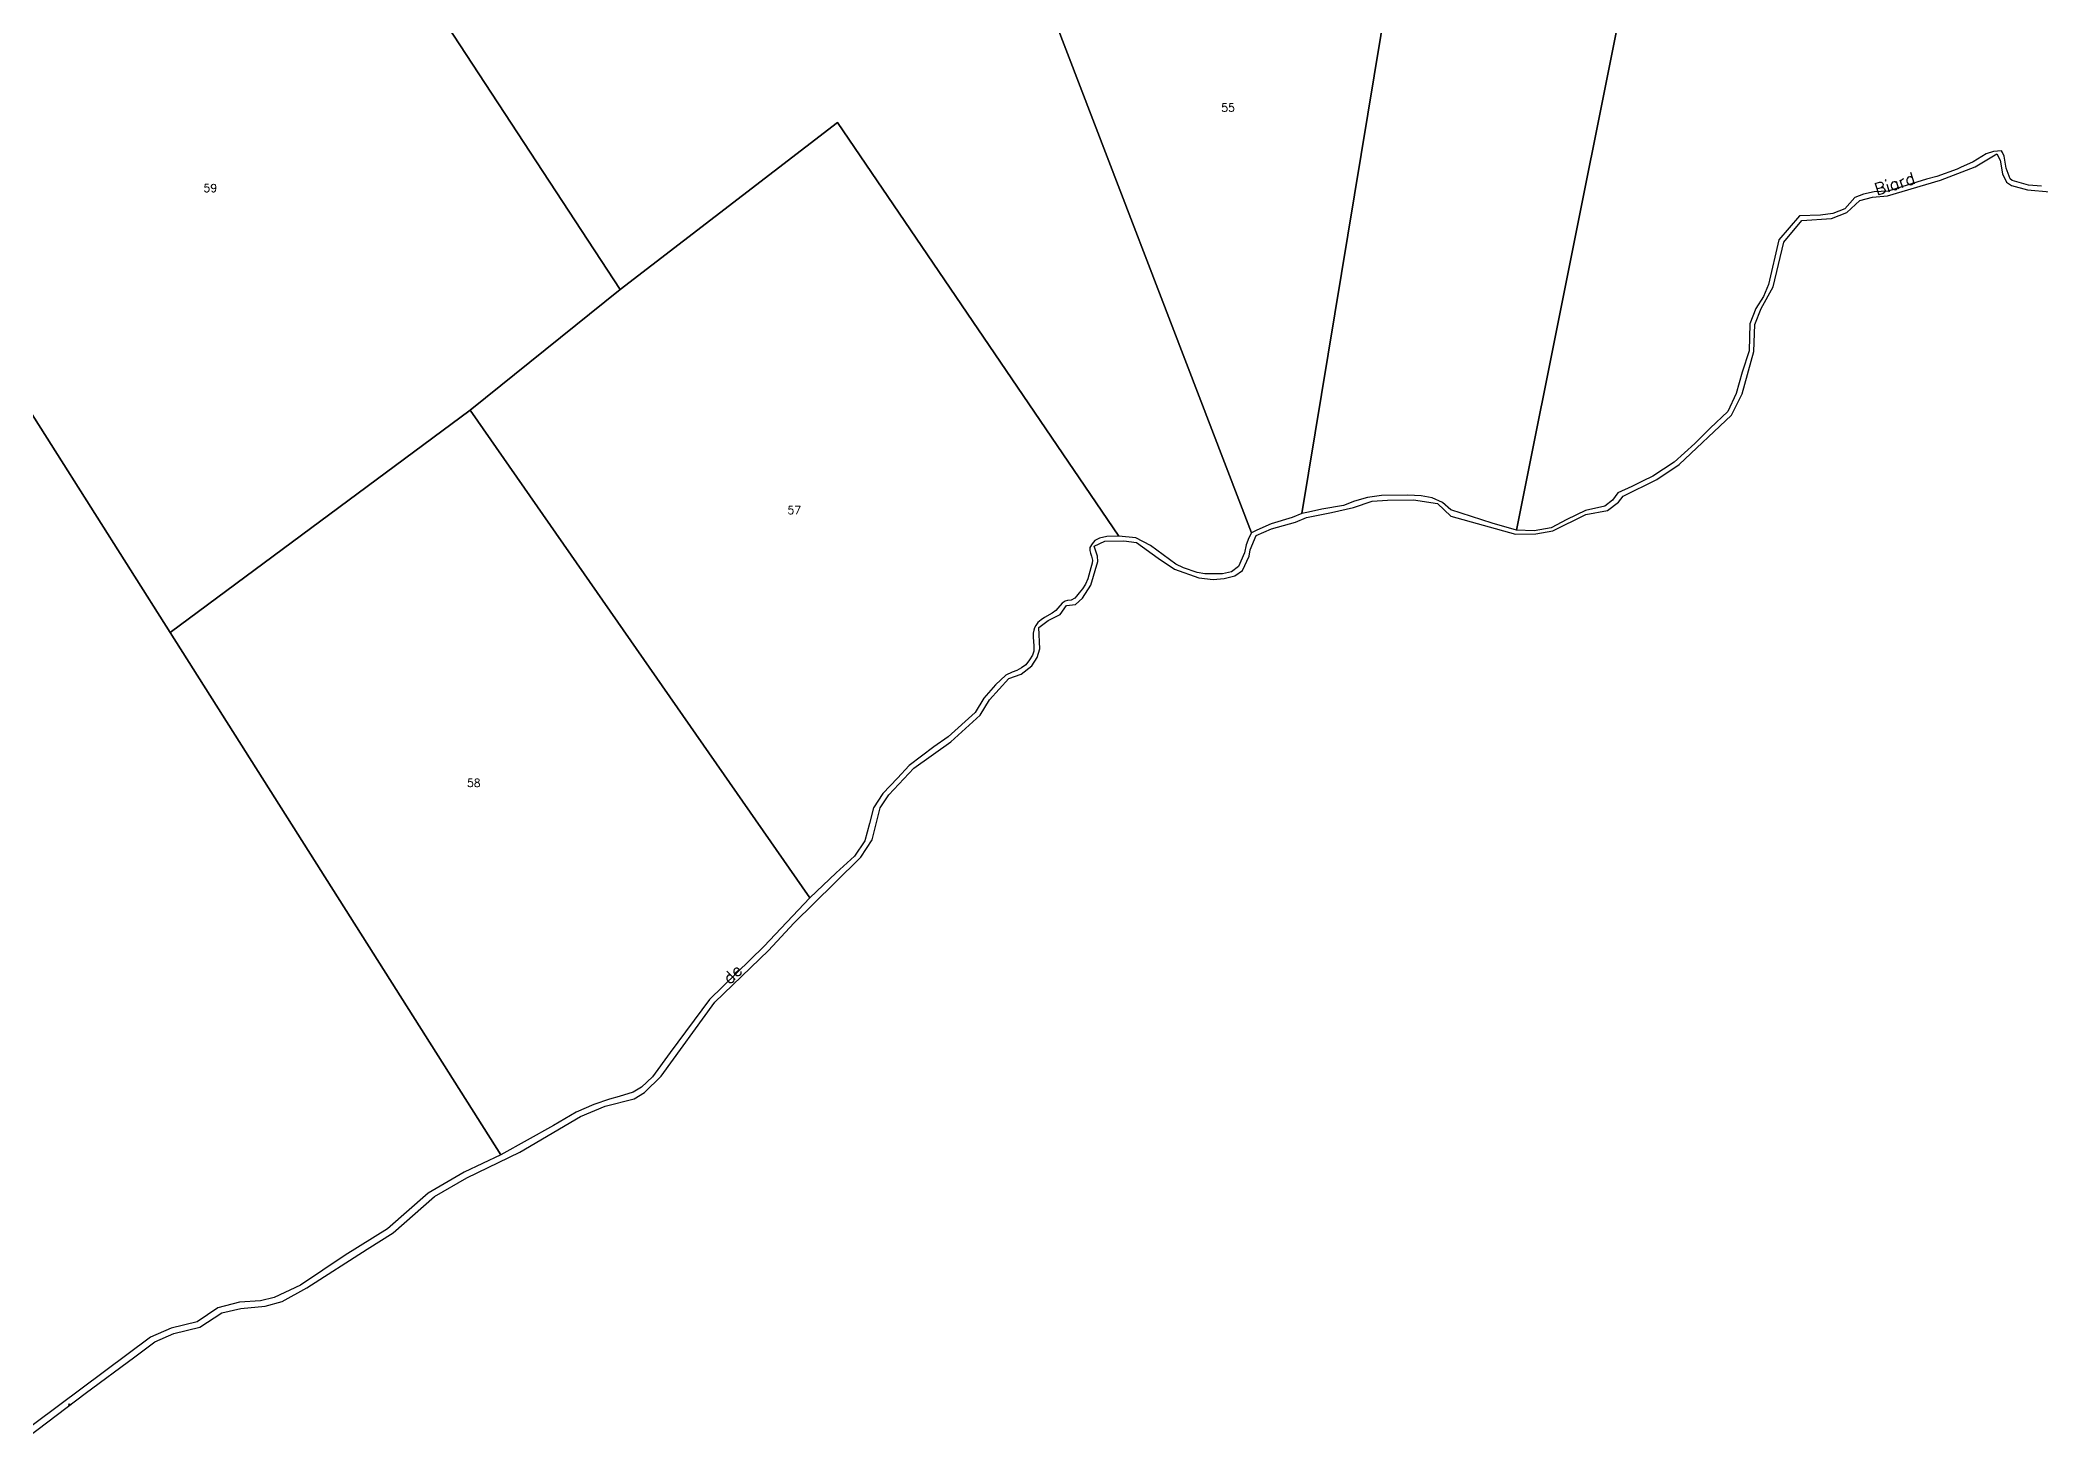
# Model space of a CAD drawing. Header units: metres. Extents: x 394605 to 1395358, y 4171135 to 6406139.
# Drawn here: x 1393365 to 1393865, y 4171329 to 4171680 of the extents above; entities that cross this region are included whole.
import ezdxf

# ---------------------------------------------------------------- set-up
doc = ezdxf.new("R2010")
doc.units = ezdxf.units.M
doc.header["$LTSCALE"] = 2
doc.header["$PDMODE"] = 3
doc.header["$PDSIZE"] = 0.2
doc.layers.add('T-SECTION AW', color=2, linetype='Continuous')
doc.styles.get("Standard").update_dxf_attribs({"font": 'txt.shx'})

# ---------------------------------------------------------------- blocks, each defined once
blk = doc.blocks.new('FLECHRU1')
blk.add_point((0, 0))

msp = doc.modelspace()

# ---------------------------------------------------------------- linework, layer by layer
at = {"layer": 'T-SECTION AW', "color": 45, "flags": 128}
for points in [[(1393734, 4171557.22), (1393727.89, 4171558.93), (1393717.62, 4171562.3), (1393715.51, 4171564.11), (1393712.96, 4171565.26), (1393710.18, 4171565.76), (1393706.88, 4171565.93), (1393700.24, 4171565.86), (1393696.78, 4171565.34), (1393693.54, 4171564.47), (1393690.76, 4171563.32), (1393685.33, 4171562.45), (1393682.02, 4171561.69), (1393680.4, 4171561.31), (1393708.33, 4171730.79), (1393725.15, 4171729.98), (1393824.09, 4172190.36), (1393858.44, 4172178.2), (1393808.74, 4171930.43), (1393734, 4171557.22)], [(1393667.77, 4171556.5), (1393611.92, 4171702.23), (1393610.97, 4171704.72), (1393634.07, 4171724.75), (1393656.65, 4171735), (1393659.63, 4171736.04), (1393679.54, 4171733.48), (1393708.33, 4171730.79), (1393680.4, 4171561.31), (1393677.93, 4171560.34), (1393672.69, 4171558.73), (1393669.13, 4171557.17), (1393667.77, 4171556.5)], [(1393557.45, 4171465.3), (1393472.55, 4171587.19), (1393510.04, 4171617.3), (1393564.3, 4171659.09), (1393634.67, 4171555.7), (1393631.62, 4171555.56), (1393629.85, 4171555.2), (1393628.65, 4171554.56), (1393627.96, 4171553.77), (1393627.41, 4171552.85), (1393627.42, 4171552.1), (1393627.58, 4171551.43), (1393627.85, 4171550.68), (1393628.08, 4171549.71), (1393627.99, 4171548.97), (1393627.63, 4171547.75), (1393626.86, 4171545.02), (1393626.3, 4171543.68), (1393625.58, 4171542.51), (1393624.72, 4171541.48), (1393624.08, 4171540.66), (1393623.61, 4171540.18), (1393622.76, 4171539.7), (1393621.81, 4171539.63), (1393621.19, 4171539.41), (1393620.44, 4171538.97), (1393619.38, 4171537.68), (1393618.91, 4171537.11), (1393617.95, 4171536.42), (1393616.09, 4171535.34), (1393615.27, 4171534.79), (1393614.41, 4171534.08), (1393613.91, 4171533.37), (1393613.59, 4171532.81), (1393613.4, 4171532.21), (1393613.27, 4171531.43), (1393613.27, 4171530.45), (1393613.42, 4171528.24), (1393613.38, 4171526.92), (1393613.06, 4171525.9), (1393612.33, 4171524.78), (1393611.36, 4171523.56), (1393610.34, 4171522.8), (1393609.19, 4171522.08), (1393608.02, 4171521.66), (1393606.41, 4171520.9), (1393603.82, 4171518.53), (1393600.9, 4171515.17), (1393598.74, 4171511.58), (1393592.02, 4171505.55), (1393588.45, 4171503.01), (1393582.24, 4171498.4), (1393579.32, 4171495.17), (1393575.66, 4171491.38), (1393573.37, 4171487.76), (1393572.36, 4171483.86), (1393571.2, 4171479.53), (1393568.55, 4171475.71), (1393564.03, 4171471.51), (1393557.45, 4171465.3)], [(1393480.24, 4171401), (1393397.6, 4171531.64), (1393472.55, 4171587.19), (1393557.45, 4171465.3), (1393545.92, 4171453.11), (1393532.36, 4171439.85), (1393522.56, 4171426.65), (1393518.09, 4171420.51), (1393515.37, 4171417.94), (1393513.26, 4171416.69), (1393509.79, 4171415.58), (1393507.37, 4171414.96), (1393503.47, 4171413.65), (1393499.05, 4171411.67), (1393493.39, 4171408.35), (1393480.24, 4171401)]]:
    msp.add_lwpolyline(points, close=True, dxfattribs=at)
for points in [[(1393865.23, 4171643.19), (1393861.92, 4171643.38), (1393857.88, 4171644.59), (1393857.33, 4171645), (1393856.38, 4171647.68), (1393855.89, 4171650.71), (1393855.48, 4171651.57), (1393855.17, 4171651.99), (1393853.19, 4171651.87), (1393851.39, 4171651.25), (1393848.12, 4171649.24), (1393844.93, 4171647.84), (1393844.16, 4171647.45), (1393839.07, 4171645.62), (1393836.5, 4171644.95), (1393830.28, 4171643), (1393826.87, 4171641.93), (1393823.38, 4171641.74), (1393820.73, 4171641.19), (1393818.55, 4171640.35), (1393816.05, 4171637.5), (1393813.03, 4171636.36), (1393809.99, 4171635.91), (1393804.75, 4171635.78), (1393799.55, 4171629.73), (1393796.94, 4171618.6), (1393795.69, 4171615.55), (1393793.79, 4171612.57), (1393792.32, 4171608.72), (1393792.12, 4171601.98), (1393790.38, 4171596.67), (1393788.92, 4171591.34), (1393786.85, 4171586.84), (1393782.44, 4171582.66), (1393778.57, 4171578.84), (1393773.38, 4171574.18), (1393768.09, 4171570.67), (1393765.53, 4171569.42), (1393762.81, 4171568.11), (1393759.36, 4171566.49), (1393758, 4171564.67), (1393756.12, 4171563.21), (1393751.25, 4171562.1), (1393746.59, 4171559.88), (1393742.68, 4171557.75), (1393738.39, 4171557.03), (1393734, 4171557.22), (1393808.74, 4171930.43)], [(1393413.75, 4171764.41), (1393510.04, 4171617.3), (1393472.55, 4171587.19), (1393397.6, 4171531.64), (1393397.6, 4171531.64), (1393357.96, 4171594.29), (1393331.05, 4171636.4), (1393307.24, 4171673.69), (1393325.85, 4171679.44), (1393329.86, 4171681.37)], [(1393611.92, 4171702.23), (1393667.77, 4171556.5), (1393667.11, 4171555.24), (1393666.42, 4171553.54), (1393666.01, 4171551.52), (1393664.51, 4171548.11), (1393662.76, 4171546.75), (1393660.56, 4171546.28), (1393659.33, 4171546.27), (1393656.17, 4171546.29), (1393654.24, 4171546.64), (1393650.83, 4171547.79), (1393648.91, 4171548.66), (1393642.59, 4171553.31), (1393638.9, 4171555.24), (1393634.67, 4171555.7), (1393564.3, 4171659.09), (1393510.04, 4171617.3), (1393413.75, 4171764.41)], [(1393865.23, 4171643.19), (1393861.92, 4171643.38), (1393857.88, 4171644.59), (1393857.33, 4171645), (1393856.38, 4171647.68), (1393855.89, 4171650.71), (1393855.48, 4171651.57), (1393855.17, 4171651.99), (1393853.19, 4171651.87), (1393851.39, 4171651.25), (1393848.12, 4171649.24), (1393844.93, 4171647.84), (1393844.16, 4171647.45), (1393839.07, 4171645.62), (1393836.5, 4171644.95), (1393830.28, 4171643), (1393826.87, 4171641.93), (1393823.38, 4171641.74), (1393820.73, 4171641.19), (1393818.55, 4171640.35), (1393816.05, 4171637.5), (1393813.03, 4171636.36), (1393809.99, 4171635.91), (1393804.75, 4171635.78), (1393799.55, 4171629.73), (1393796.94, 4171618.6), (1393795.69, 4171615.55), (1393793.79, 4171612.57), (1393792.32, 4171608.72), (1393792.12, 4171601.98), (1393790.38, 4171596.67), (1393788.92, 4171591.34), (1393786.85, 4171586.84), (1393782.44, 4171582.66), (1393778.57, 4171578.84), (1393773.38, 4171574.18), (1393768.09, 4171570.67), (1393765.53, 4171569.42), (1393762.81, 4171568.11), (1393759.36, 4171566.49), (1393758, 4171564.67), (1393756.12, 4171563.21), (1393751.25, 4171562.1), (1393746.59, 4171559.88), (1393742.68, 4171557.75), (1393738.39, 4171557.03), (1393734, 4171557.22), (1393727.89, 4171558.93), (1393717.62, 4171562.3), (1393715.51, 4171564.11), (1393712.96, 4171565.26), (1393710.18, 4171565.76), (1393706.88, 4171565.93), (1393700.24, 4171565.86), (1393696.78, 4171565.34), (1393693.54, 4171564.47), (1393690.76, 4171563.32), (1393685.33, 4171562.45), (1393682.02, 4171561.69), (1393680.4, 4171561.31), (1393677.93, 4171560.34), (1393672.69, 4171558.73), (1393669.13, 4171557.17), (1393667.77, 4171556.5), (1393667.11, 4171555.24), (1393666.42, 4171553.54), (1393666.01, 4171551.52), (1393664.51, 4171548.11), (1393662.76, 4171546.75), (1393660.56, 4171546.28), (1393659.33, 4171546.27), (1393656.17, 4171546.29), (1393654.24, 4171546.64), (1393650.83, 4171547.79), (1393648.91, 4171548.66), (1393642.59, 4171553.31), (1393638.9, 4171555.24), (1393634.67, 4171555.7), (1393631.62, 4171555.56), (1393629.85, 4171555.2), (1393628.65, 4171554.56), (1393627.96, 4171553.77), (1393627.41, 4171552.85), (1393627.42, 4171552.1), (1393627.58, 4171551.43), (1393627.85, 4171550.68), (1393628.08, 4171549.71), (1393627.99, 4171548.97), (1393627.63, 4171547.75), (1393626.86, 4171545.02), (1393626.3, 4171543.68), (1393625.58, 4171542.51), (1393624.72, 4171541.48), (1393624.08, 4171540.66), (1393623.61, 4171540.18), (1393622.76, 4171539.7), (1393621.81, 4171539.63), (1393621.19, 4171539.41), (1393620.44, 4171538.97), (1393619.38, 4171537.68), (1393618.91, 4171537.11), (1393617.95, 4171536.42), (1393616.09, 4171535.34), (1393615.27, 4171534.79), (1393614.41, 4171534.08), (1393613.91, 4171533.37), (1393613.59, 4171532.81), (1393613.4, 4171532.21), (1393613.27, 4171531.43), (1393613.27, 4171530.45), (1393613.42, 4171528.24), (1393613.38, 4171526.92), (1393613.06, 4171525.9), (1393612.33, 4171524.78), (1393611.36, 4171523.56), (1393610.34, 4171522.8), (1393609.19, 4171522.08), (1393608.02, 4171521.66), (1393606.41, 4171520.9), (1393603.82, 4171518.53), (1393600.9, 4171515.17), (1393598.74, 4171511.58), (1393592.02, 4171505.55), (1393588.45, 4171503.01), (1393582.24, 4171498.4), (1393579.32, 4171495.17), (1393575.66, 4171491.38), (1393573.37, 4171487.76), (1393572.36, 4171483.86), (1393571.2, 4171479.53), (1393568.55, 4171475.71), (1393564.03, 4171471.51), (1393557.45, 4171465.3), (1393545.92, 4171453.11), (1393532.36, 4171439.85), (1393522.56, 4171426.65), (1393518.09, 4171420.51), (1393515.37, 4171417.94), (1393513.26, 4171416.69), (1393509.79, 4171415.58), (1393507.37, 4171414.96), (1393503.47, 4171413.65), (1393499.05, 4171411.67), (1393493.39, 4171408.35), (1393480.24, 4171401), (1393471.06, 4171396.69), (1393462.09, 4171391.43), (1393451.86, 4171382.57), (1393441.31, 4171375.97), (1393430.13, 4171368.5), (1393423.6, 4171365.34), (1393420.14, 4171364.53), (1393414.9, 4171364.25), (1393409.53, 4171362.78), (1393404.35, 4171359.32), (1393397.87, 4171357.71), (1393392.65, 4171355.45), (1393358.18, 4171329.7)], [(1393359.76, 4171328.76), (1393376.32, 4171341.37), (1393388.77, 4171350.52), (1393393.76, 4171354.31), (1393398.48, 4171356.34), (1393404.98, 4171357.95), (1393410.47, 4171361.53), (1393415.21, 4171362.63), (1393421.3, 4171363.23), (1393425.57, 4171364.39), (1393431.72, 4171367.79), (1393446.84, 4171377.48), (1393453.32, 4171381.57), (1393463.62, 4171390.6), (1393471.68, 4171395.31), (1393484.99, 4171401.7), (1393500.13, 4171410.61), (1393506.27, 4171413.24), (1393513.53, 4171415), (1393516.15, 4171416.6), (1393520.3, 4171420.7), (1393533.67, 4171439.18), (1393547.07, 4171452.09), (1393553.46, 4171458.96), (1393563.69, 4171469.07), (1393570.18, 4171475.48), (1393573.04, 4171479.77), (1393575.01, 4171487.77), (1393577.17, 4171490.99), (1393583.43, 4171497.66), (1393592.66, 4171504.31), (1393600.02, 4171510.91), (1393602.36, 4171514.78), (1393607.19, 4171520.09), (1393610.23, 4171521.16), (1393612.92, 4171523.25), (1393614.2, 4171525.36), (1393614.86, 4171527.52), (1393614.66, 4171532.88), (1393617.01, 4171534.61), (1393619.97, 4171536.13), (1393621.6, 4171538.36), (1393623.82, 4171538.61), (1393625.52, 4171540.19), (1393627.67, 4171543.41), (1393629.43, 4171549.35), (1393629.31, 4171550.72), (1393628.45, 4171553.17), (1393631.16, 4171554.45), (1393635.85, 4171554.5), (1393639.03, 4171554.06), (1393644.47, 4171550.18), (1393648.59, 4171547.43), (1393654.62, 4171545.23), (1393658.25, 4171544.87), (1393661, 4171545.11), (1393663.65, 4171545.8), (1393665.56, 4171547.1), (1393667.18, 4171550.69), (1393667.48, 4171552.3), (1393668.94, 4171555.84), (1393672.79, 4171557.54), (1393678.82, 4171559.22), (1393681.53, 4171560.37), (1393687.8, 4171561.63), (1393693.29, 4171562.88), (1393697.95, 4171564.43), (1393701.77, 4171564.72), (1393708.27, 4171564.79), (1393714.26, 4171563.88), (1393717.58, 4171560.71), (1393733.75, 4171556.2), (1393738.8, 4171556.25), (1393743.07, 4171557), (1393751.31, 4171561.07), (1393756.79, 4171562.1), (1393759.46, 4171564.18), (1393760.7, 4171565.67), (1393769.06, 4171569.85), (1393774.66, 4171573.61), (1393787.75, 4171585.95), (1393790.36, 4171591.23), (1393793.3, 4171601.83), (1393793.59, 4171608.58), (1393795.16, 4171612.55), (1393798.16, 4171617.97), (1393800.79, 4171629.17), (1393805.35, 4171634.56), (1393812.69, 4171635.12), (1393816.59, 4171636.62), (1393819.8, 4171639.57), (1393822.96, 4171640.39), (1393826.74, 4171640.76), (1393839.93, 4171644.65), (1393848.6, 4171648.01), (1393854.02, 4171651.24), (1393854.85, 4171649.7), (1393855.49, 4171646.26), (1393856.45, 4171644.14), (1393857.66, 4171643.37), (1393861.69, 4171642.26), (1393867.26, 4171641.73)], [(1393359.76, 4171328.76), (1393376.32, 4171341.37), (1393388.77, 4171350.52), (1393393.76, 4171354.31), (1393398.48, 4171356.34), (1393404.98, 4171357.95), (1393410.47, 4171361.53), (1393415.21, 4171362.63), (1393421.3, 4171363.23), (1393425.57, 4171364.39), (1393431.72, 4171367.79), (1393446.84, 4171377.48), (1393453.32, 4171381.57), (1393463.62, 4171390.6), (1393471.68, 4171395.31), (1393484.99, 4171401.7), (1393500.13, 4171410.61), (1393506.27, 4171413.24), (1393513.53, 4171415), (1393516.15, 4171416.6), (1393520.3, 4171420.7), (1393533.67, 4171439.18), (1393547.07, 4171452.09), (1393553.46, 4171458.96), (1393563.69, 4171469.07), (1393570.18, 4171475.48), (1393573.04, 4171479.77), (1393575.01, 4171487.77), (1393577.17, 4171490.99), (1393583.43, 4171497.66), (1393592.66, 4171504.31), (1393600.02, 4171510.91), (1393602.36, 4171514.78), (1393607.19, 4171520.09), (1393610.23, 4171521.16), (1393612.92, 4171523.25), (1393614.2, 4171525.36), (1393614.86, 4171527.52), (1393614.66, 4171532.88), (1393617.01, 4171534.61), (1393619.97, 4171536.13), (1393621.6, 4171538.36), (1393623.82, 4171538.61), (1393625.52, 4171540.19), (1393627.67, 4171543.41), (1393629.43, 4171549.35), (1393629.31, 4171550.72), (1393628.45, 4171553.17), (1393631.16, 4171554.45), (1393635.85, 4171554.5), (1393639.03, 4171554.06), (1393644.47, 4171550.18), (1393648.59, 4171547.43), (1393654.62, 4171545.23), (1393658.25, 4171544.87), (1393661, 4171545.11), (1393663.65, 4171545.8), (1393665.56, 4171547.1), (1393667.18, 4171550.69), (1393667.48, 4171552.3), (1393668.94, 4171555.84), (1393672.79, 4171557.54), (1393678.82, 4171559.22), (1393681.53, 4171560.37), (1393687.8, 4171561.63), (1393693.29, 4171562.88), (1393697.95, 4171564.43), (1393701.77, 4171564.72), (1393708.27, 4171564.79), (1393714.26, 4171563.88), (1393717.58, 4171560.71), (1393733.75, 4171556.2), (1393738.8, 4171556.25), (1393743.07, 4171557), (1393751.31, 4171561.07), (1393756.79, 4171562.1), (1393759.46, 4171564.18), (1393760.7, 4171565.67), (1393769.06, 4171569.85), (1393774.66, 4171573.61), (1393787.75, 4171585.95), (1393790.36, 4171591.23), (1393793.3, 4171601.83), (1393793.59, 4171608.58), (1393795.16, 4171612.55), (1393798.16, 4171617.97), (1393800.79, 4171629.17), (1393805.35, 4171634.56), (1393812.69, 4171635.12), (1393816.59, 4171636.62), (1393819.8, 4171639.57), (1393822.96, 4171640.39), (1393826.74, 4171640.76), (1393839.93, 4171644.65), (1393848.6, 4171648.01), (1393854.02, 4171651.24), (1393854.85, 4171649.7), (1393855.49, 4171646.26), (1393856.45, 4171644.14), (1393857.66, 4171643.37), (1393861.69, 4171642.26), (1393867.26, 4171641.73)], [(1393359.76, 4171328.76), (1393376.32, 4171341.37), (1393388.77, 4171350.52), (1393393.76, 4171354.31), (1393398.48, 4171356.34), (1393404.98, 4171357.95), (1393410.47, 4171361.53), (1393415.21, 4171362.63), (1393421.3, 4171363.23), (1393425.57, 4171364.39), (1393431.72, 4171367.79), (1393446.84, 4171377.48), (1393453.32, 4171381.57), (1393463.62, 4171390.6), (1393471.68, 4171395.31), (1393484.99, 4171401.7), (1393500.13, 4171410.61), (1393506.27, 4171413.24), (1393513.53, 4171415), (1393516.15, 4171416.6), (1393520.3, 4171420.7), (1393533.67, 4171439.18), (1393547.07, 4171452.09), (1393553.46, 4171458.96), (1393563.69, 4171469.07), (1393570.18, 4171475.48), (1393573.04, 4171479.77), (1393575.01, 4171487.77), (1393577.17, 4171490.99), (1393583.43, 4171497.66), (1393592.66, 4171504.31), (1393600.02, 4171510.91), (1393602.36, 4171514.78), (1393607.19, 4171520.09), (1393610.23, 4171521.16), (1393612.92, 4171523.25), (1393614.2, 4171525.36), (1393614.86, 4171527.52), (1393614.66, 4171532.88), (1393617.01, 4171534.61), (1393619.97, 4171536.13), (1393621.6, 4171538.36), (1393623.82, 4171538.61), (1393625.52, 4171540.19), (1393627.67, 4171543.41), (1393629.43, 4171549.35), (1393629.31, 4171550.72), (1393628.45, 4171553.17), (1393631.16, 4171554.45), (1393635.85, 4171554.5), (1393639.03, 4171554.06), (1393644.47, 4171550.18), (1393648.59, 4171547.43), (1393654.62, 4171545.23), (1393658.25, 4171544.87), (1393661, 4171545.11), (1393663.65, 4171545.8), (1393665.56, 4171547.1), (1393667.18, 4171550.69), (1393667.48, 4171552.3), (1393668.94, 4171555.84), (1393672.79, 4171557.54), (1393678.82, 4171559.22), (1393681.53, 4171560.37), (1393687.8, 4171561.63), (1393693.29, 4171562.88), (1393697.95, 4171564.43), (1393701.77, 4171564.72), (1393708.27, 4171564.79), (1393714.26, 4171563.88), (1393717.58, 4171560.71), (1393733.75, 4171556.2), (1393738.8, 4171556.25), (1393743.07, 4171557), (1393751.31, 4171561.07), (1393756.79, 4171562.1), (1393759.46, 4171564.18), (1393760.7, 4171565.67), (1393769.06, 4171569.85), (1393774.66, 4171573.61), (1393787.75, 4171585.95), (1393790.36, 4171591.23), (1393793.3, 4171601.83), (1393793.59, 4171608.58), (1393795.16, 4171612.55), (1393798.16, 4171617.97), (1393800.79, 4171629.17), (1393805.35, 4171634.56), (1393812.69, 4171635.12), (1393816.59, 4171636.62), (1393819.8, 4171639.57), (1393822.96, 4171640.39), (1393826.74, 4171640.76), (1393839.93, 4171644.65), (1393848.6, 4171648.01), (1393854.02, 4171651.24), (1393854.85, 4171649.7), (1393855.49, 4171646.26), (1393856.45, 4171644.14), (1393857.66, 4171643.37), (1393861.69, 4171642.26), (1393867.26, 4171641.73)], [(1393359.76, 4171328.76), (1393376.32, 4171341.37), (1393388.77, 4171350.52), (1393393.76, 4171354.31), (1393398.48, 4171356.34), (1393404.98, 4171357.95), (1393410.47, 4171361.53), (1393415.21, 4171362.63), (1393421.3, 4171363.23), (1393425.57, 4171364.39), (1393431.72, 4171367.79), (1393446.84, 4171377.48), (1393453.32, 4171381.57), (1393463.62, 4171390.6), (1393471.68, 4171395.31), (1393484.99, 4171401.7), (1393500.13, 4171410.61), (1393506.27, 4171413.24), (1393513.53, 4171415), (1393516.15, 4171416.6), (1393520.3, 4171420.7), (1393533.67, 4171439.18), (1393547.07, 4171452.09), (1393553.46, 4171458.96), (1393563.69, 4171469.07), (1393570.18, 4171475.48), (1393573.04, 4171479.77), (1393575.01, 4171487.77), (1393577.17, 4171490.99), (1393583.43, 4171497.66), (1393592.66, 4171504.31), (1393600.02, 4171510.91), (1393602.36, 4171514.78), (1393607.19, 4171520.09), (1393610.23, 4171521.16), (1393612.92, 4171523.25), (1393614.2, 4171525.36), (1393614.86, 4171527.52), (1393614.66, 4171532.88), (1393617.01, 4171534.61), (1393619.97, 4171536.13), (1393621.6, 4171538.36), (1393623.82, 4171538.61), (1393625.52, 4171540.19), (1393627.67, 4171543.41), (1393629.43, 4171549.35), (1393629.31, 4171550.72), (1393628.45, 4171553.17), (1393631.16, 4171554.45), (1393635.85, 4171554.5), (1393639.03, 4171554.06), (1393644.47, 4171550.18), (1393648.59, 4171547.43), (1393654.62, 4171545.23), (1393658.25, 4171544.87), (1393661, 4171545.11), (1393663.65, 4171545.8), (1393665.56, 4171547.1), (1393667.18, 4171550.69), (1393667.48, 4171552.3), (1393668.94, 4171555.84), (1393672.79, 4171557.54), (1393678.82, 4171559.22), (1393681.53, 4171560.37), (1393687.8, 4171561.63), (1393693.29, 4171562.88), (1393697.95, 4171564.43), (1393701.77, 4171564.72), (1393708.27, 4171564.79), (1393714.26, 4171563.88), (1393717.58, 4171560.71), (1393733.75, 4171556.2), (1393738.8, 4171556.25), (1393743.07, 4171557), (1393751.31, 4171561.07), (1393756.79, 4171562.1), (1393759.46, 4171564.18), (1393760.7, 4171565.67), (1393769.06, 4171569.85), (1393774.66, 4171573.61), (1393787.75, 4171585.95), (1393790.36, 4171591.23), (1393793.3, 4171601.83), (1393793.59, 4171608.58), (1393795.16, 4171612.55), (1393798.16, 4171617.97), (1393800.79, 4171629.17), (1393805.35, 4171634.56), (1393812.69, 4171635.12), (1393816.59, 4171636.62), (1393819.8, 4171639.57), (1393822.96, 4171640.39), (1393826.74, 4171640.76), (1393839.93, 4171644.65), (1393848.6, 4171648.01), (1393854.02, 4171651.24), (1393854.85, 4171649.7), (1393855.49, 4171646.26), (1393856.45, 4171644.14), (1393857.66, 4171643.37), (1393861.69, 4171642.26), (1393867.26, 4171641.73)], [(1393357.96, 4171594.29), (1393397.6, 4171531.64), (1393397.6, 4171531.64), (1393480.24, 4171401), (1393471.06, 4171396.69), (1393462.09, 4171391.43), (1393451.86, 4171382.57), (1393441.31, 4171375.97), (1393430.13, 4171368.5), (1393423.6, 4171365.34), (1393420.14, 4171364.53), (1393414.9, 4171364.25), (1393409.53, 4171362.78), (1393404.35, 4171359.32), (1393397.87, 4171357.71), (1393392.65, 4171355.45), (1393358.18, 4171329.7)]]:
    msp.add_lwpolyline(points, dxfattribs=at)

# ---------------------------------------------------------------- block references
at = {"layer": 'T-SECTION AW', "color": 45, "rotation": 308.1}
msp.add_blockref('FLECHRU1', (1393372.37, 4171338.59), dxfattribs=at)

# ---------------------------------------------------------------- texts
at = {"layer": 'T-SECTION AW', "color": 45}
for s, p in [('55', (1393660.23, 4171661.8)), ('59', (1393405.9, 4171641.71)), ('57', (1393551.82, 4171561.21)), ('58', (1393471.75, 4171493))]:
    msp.add_text(s, height=2, dxfattribs=at).set_placement(p)
for s, rotation, p in [('Biard', 17.7, (1393824.07, 4171640.81)), ('de', 44.3, (1393537.4, 4171443.49))]:
    msp.add_text(s, height=3, rotation=rotation, dxfattribs=at).set_placement(p)

doc.saveas('drawing.dxf')
